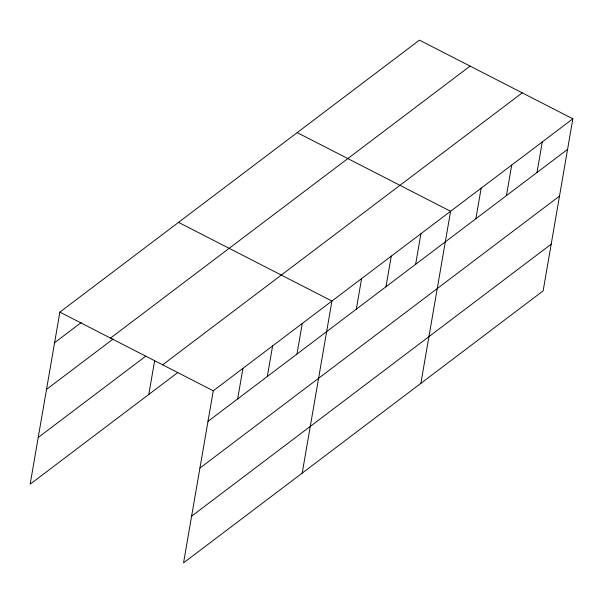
<?xml version="1.0" encoding="UTF-8"?>
<svg xmlns="http://www.w3.org/2000/svg" width="603" height="603" viewBox="0 0 603 603"><rect width="100%" height="100%" fill="white"/><g stroke="black" fill="none" stroke-linecap="round" stroke-linejoin="round"><path stroke-width="0.9" d="M572.85 118.806L213.266 390.789L183.546 562.863L543.13 290.88L572.85 118.806L419.454 40.137L59.87 312.12L30.15 484.194L177.734 372.564M148.813 394.437L154.662 360.564M237.65 398.93L242.934 368.35M267.317 376.498L272.601 345.911M296.978 354.059L302.261 323.472M302.209 473.106L331.929 301.033L178.533 222.364M356.313 309.181L361.596 278.594M385.98 286.742L391.264 256.154M415.64 264.302L420.924 233.723M420.871 383.357L450.592 211.284L297.196 132.615M475.873 218.746L481.156 188.166M506.437 195.628L511.721 165.041M537.002 172.511L542.285 141.924M54.587 342.7L81.292 322.507M110.492 338.079L470.076 66.104M46.521 389.395L113.274 338.909M38.215 437.499L145.753 356.162M162.644 364.823L522.228 92.847M207.982 421.369L567.566 149.393M199.917 468.064L559.501 196.088M191.611 516.168L551.195 244.192M59.87 312.12L213.266 390.789"/></g></svg>
